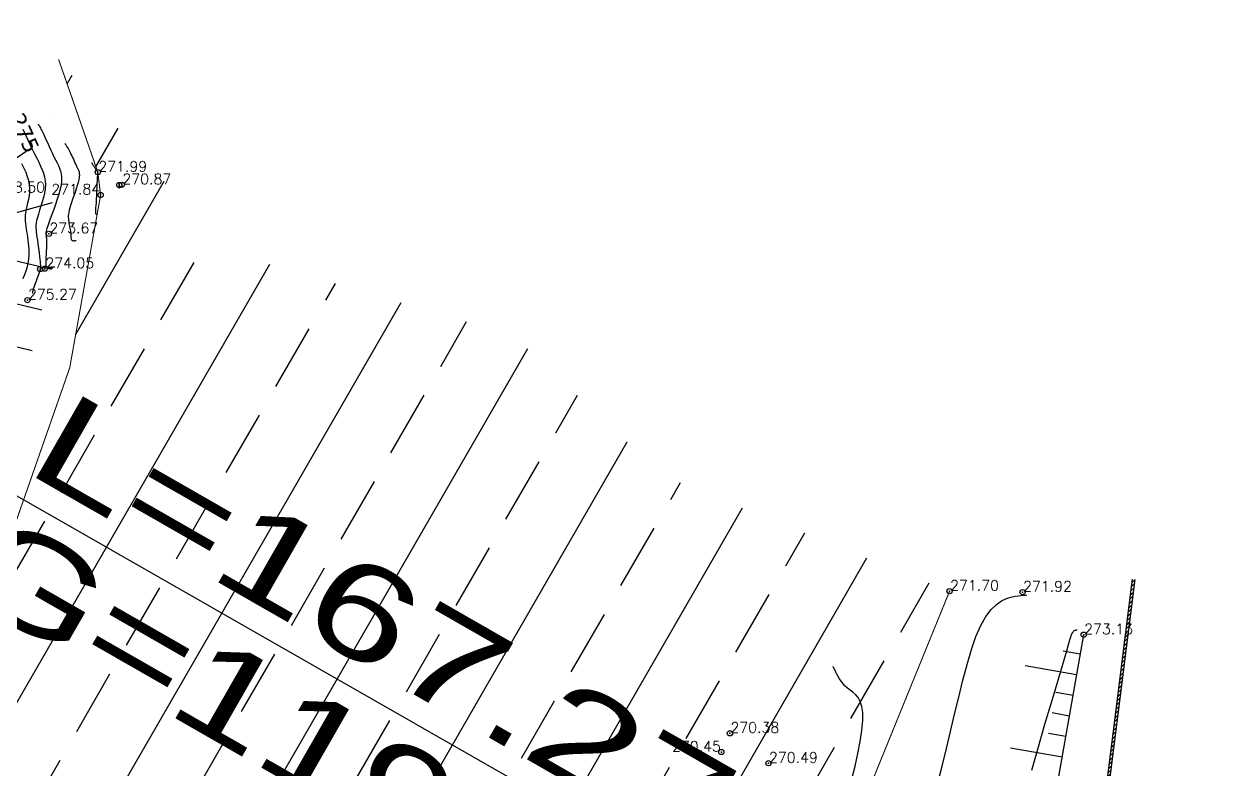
# Model space of a CAD drawing. Header units: millimetres. Extents: x 524954 to 526204, y 9523489 to 9524010.
# Drawn here: x 525350.8 to 525464.2, y 9523803.4 to 9523874.6 of the extents above; entities that cross this region are included whole.
import ezdxf
from ezdxf.enums import TextEntityAlignment as Align

# ---------------------------------------------------------------- set-up
doc = ezdxf.new("R2010")
doc.units = ezdxf.units.MM
doc.header["$PDMODE"] = 32
doc.header["$PDSIZE"] = 0.5
doc.linetypes.add('ACAD_ISO12W100', pattern=[21, 12, -3, 0, -3, 0, -3])
for name, color, linetype in [('Bord Fleuve', 4, 'ACAD_ISO12W100'), ('Cloture', 7, 'Continuous'), ('CN_01_00', 3, 'Continuous'), ('CN_02_00', 4, 'Continuous'), ('CN_05_00', 6, 'Continuous'), ('Cotation Courbes de niveau', 7, 'Continuous'), ('Haut_Talus', 30, 'Continuous'), ('Murs', 1, 'Continuous'), ('PLUME_2', 1, 'Continuous'), ('Talus', 2, 'Continuous'), ('TopoAlt', 3, 'Continuous'), ('TOPOJIS', 7, 'Continuous')]:
    doc.layers.add(name, color=color, linetype=linetype)
doc.styles.add('Simplex 1.0', font='Simplex.shx', dxfattribs={"width": 0.99, "height": 1})
doc.styles.get("Standard").update_dxf_attribs({"font": 'arial.ttf'})
doc.styles.add('Verdana 1.0', font='verdana.ttf', dxfattribs={"width": 0.99, "height": 1})

# ---------------------------------------------------------------- blocks, each defined once
blk = doc.blocks.new('TCPOINT M')
at = {"color": 0}
blk.add_point((0, 0), dxfattribs=at)
at = {"layer": 'TopoAlt', "style": 'Simplex 1.0', "width": 0.99}
blk.add_attdef('ALT', (0.15, 0.15), '', height=1, dxfattribs=at)

msp = doc.modelspace()

# ---------------------------------------------------------------- hatches: boundary and pattern name
at = {"layer": 'Bord Fleuve', "ltscale": 0.5}
h = msp.add_hatch(dxfattribs=at)
h.set_pattern_fill('ANSI33', color=135, scale=2, angle=15, style=0)
edge = h.paths.add_edge_path()
edge.add_line((525439.351, 9523820.38), (525429.428, 9523796.02))
edge.add_line((525429.428, 9523796.02), (525428.884, 9523788.101))
edge.add_line((525428.884, 9523788.101), (525428.353, 9523783.613))
edge.add_line((525428.353, 9523783.613), (525432.345, 9523771.044))
edge.add_line((525432.345, 9523771.044), (525425.155, 9523761.396))
edge.add_line((525425.155, 9523761.396), (525425.603, 9523757.857))
edge.add_line((525425.603, 9523757.857), (525425.392, 9523752.767))
edge.add_line((525425.392, 9523752.767), (525425.531, 9523737.269))
edge.add_line((525425.531, 9523737.269), (525420.173, 9523734.242))
edge.add_line((525420.173, 9523734.242), (525409.231, 9523730.837))
edge.add_line((525409.231, 9523730.837), (525403.15, 9523725.262))
edge.add_line((525403.15, 9523725.262), (525399.312, 9523719.279))
edge.add_line((525399.312, 9523719.279), (525398.471, 9523717.204))
edge.add_line((525398.471, 9523717.204), (525387.323, 9523716.767))
edge.add_line((525387.323, 9523716.767), (525379.743, 9523715.417))
edge.add_line((525439.351, 9523820.38), (525412.029, 9523831.392))
edge.add_line((525412.029, 9523831.392), (525397.674, 9523844.829))
edge.add_line((525397.674, 9523844.829), (525370.042, 9523852.892))
edge.add_line((525370.042, 9523852.892), (525354.138, 9523871.224))
edge.add_line((525335.046, 9523740.934), (525335.464, 9523745.788))
edge.add_line((525335.464, 9523745.788), (525334.824, 9523749.483))
edge.add_line((525334.824, 9523749.483), (525332.978, 9523755.879))
edge.add_line((525332.978, 9523755.879), (525332.09, 9523761.937))
edge.add_line((525332.09, 9523761.937), (525333.482, 9523768.659))
edge.add_line((525333.482, 9523768.659), (525335.755, 9523783.426))
edge.add_line((525335.755, 9523783.426), (525345.567, 9523814.167))
edge.add_line((525345.567, 9523814.167), (525355.202, 9523841.723))
edge.add_line((525355.202, 9523841.723), (525358.159, 9523858.254))
edge.add_line((525358.159, 9523858.254), (525357.891, 9523860.435))
edge.add_line((525357.891, 9523860.435), (525354.138, 9523871.224))
edge.add_line((525335.072, 9523740.932), (525368.644, 9523722.072))
edge.add_line((525368.644, 9523722.072), (525369.749, 9523720.981))
edge.add_line((525369.749, 9523720.981), (525379.743, 9523715.417))
at = {"layer": 'Murs'}
h = msp.add_hatch(dxfattribs=at)
h.set_pattern_fill('_U', color=256, scale=0.25, angle=45, style=0, pattern_type=0)
h.set_pattern_definition([(45, (0, 0), (-0.1767766952966, 0.1767766952966), [])])
h.paths.add_polyline_path([(525522.555, 9523687.796), (525522.639, 9523687.56), (525524.417, 9523688.127), (525534.444, 9523697.48), (525538.88, 9523701.582), (525556.931, 9523721.969), (525565.292, 9523745.035), (525568.286, 9523770.89), (525545.427, 9523933.532), (525528.838, 9523924.181), (525528.961, 9523923.963), (525545.231, 9523933.134), (525568.034, 9523770.886), (525565.047, 9523745.093), (525556.712, 9523722.099), (525538.701, 9523701.757), (525534.274, 9523697.663), (525524.287, 9523688.348)])
edge = h.paths.add_edge_path()
edge.add_arc((525513.309, 9523684.532), 4.988, 18.27959, 21.15321)
edge.add_line((525517.961, 9523686.332), (525517.818, 9523686.286))
edge.add_arc((525522.648, 9523687.534), 4.988, 194.48489, 197.35804)
edge.add_line((525517.887, 9523686.046), (525518.045, 9523686.096))
h.paths.add_polyline_path([(525458.446, 9523694.792), (525458.399, 9523694.546), (525477.143, 9523690.173), (525481.933, 9523689.115), (525509.622, 9523683.346), (525511.515, 9523684.015), (525513.294, 9523684.582), (525513.225, 9523684.822), (525511.436, 9523684.252), (525509.605, 9523683.605), (525481.985, 9523689.36), (525477.198, 9523690.416), (525458.455, 9523694.789)])
h.paths.add_polyline_path([(525447.773, 9523696.954), (525447.834, 9523697.197), (525447.731, 9523697.22), (525442.338, 9523698.118), (525447.975, 9523746.854), (525452.972, 9523788.945), (525457.062, 9523821.504), (525456.814, 9523821.536), (525452.724, 9523788.976), (525447.727, 9523746.883), (525442.062, 9523697.91), (525447.683, 9523696.975)])

# ---------------------------------------------------------------- linework, layer by layer
at = {"layer": 'Bord Fleuve', "ltscale": 0.35, "const_width": 0.1, "flags": 128}
msp.add_lwpolyline([(525335.046, 9523740.934), (525335.464, 9523745.788), (525334.824, 9523749.483), (525332.978, 9523755.879), (525332.09, 9523761.937), (525333.482, 9523768.659), (525335.755, 9523783.426), (525345.567, 9523814.167), (525355.202, 9523841.723), (525358.159, 9523858.254), (525357.891, 9523860.435), (525354.138, 9523871.224)], dxfattribs=at)
at = {"layer": 'Bord Fleuve', "ltscale": 0.35, "flags": 128}
msp.add_lwpolyline([(525439.351, 9523820.38, 0.1, 0.1, 0), (525429.428, 9523796.02, 0.1, 0.1, 0), (525428.884, 9523788.101, 0.1, 0.1, 0), (525428.353, 9523783.613, 0.1, 0.1, 0), (525432.345, 9523771.044, 0.1, 0.1, 0), (525425.155, 9523761.396, 0.1, 0.1, 0), (525425.603, 9523757.857, 0.1, 0.1, 0), (525425.392, 9523752.767, 0.1, 0.1, 0), (525425.531, 9523737.269, 0.1, 0.1, 0), (525420.173, 9523734.242, 0.1, 0.1, 0), (525409.231, 9523730.837, 0.1, 0.1, 0), (525403.15, 9523725.262, 0.1, 0.1, 0), (525399.312, 9523719.279, 0.1, 0.1, 0), (525398.471, 9523717.204, 0.1, 0.1, 0), (525387.323, 9523716.767, 0.1, 0.1, 0), (525379.743, 9523715.417, 0.1, 0.1, 0)], format="xyseb", dxfattribs=at)
at = {"layer": 'Cloture', "flags": 128}
for points in [[(525456.814, 9523821.536), (525452.724, 9523788.976), (525447.727, 9523746.883), (525442.062, 9523697.91), (525447.683, 9523696.975), (525447.773, 9523696.954)], [(525457.062, 9523821.504), (525452.972, 9523788.945), (525447.975, 9523746.854), (525442.338, 9523698.118), (525447.731, 9523697.22), (525447.834, 9523697.197)]]:
    msp.add_lwpolyline(points, dxfattribs=at)
at = {"layer": 'CN_01_00', "flags": 128}
for points, elevation in [([(525354.74, 9523863.176), (525354.74, 9523863.176), (525354.741, 9523863.174), (525354.744, 9523863.17), (525354.75, 9523863.161), (525354.759, 9523863.147), (525354.773, 9523863.125), (525354.792, 9523863.095), (525354.818, 9523863.056), (525354.851, 9523863.005), (525354.891, 9523862.942), (525354.937, 9523862.868), (525354.989, 9523862.782), (525355.046, 9523862.684), (525355.108, 9523862.573), (525355.174, 9523862.449), (525355.245, 9523862.313), (525355.318, 9523862.164), (525355.394, 9523862.006), (525355.472, 9523861.84), (525355.551, 9523861.672), (525355.63, 9523861.502), (525355.708, 9523861.336), (525355.785, 9523861.176), (525355.859, 9523861.025), (525355.93, 9523860.884), (525355.995, 9523860.75), (525356.05, 9523860.616), (525356.093, 9523860.475), (525356.12, 9523860.32), (525356.129, 9523860.147), (525356.116, 9523859.947), (525356.079, 9523859.715), (525356.015, 9523859.447), (525355.929, 9523859.15), (525355.828, 9523858.833), (525355.716, 9523858.504), (525355.6, 9523858.174), (525355.485, 9523857.852), (525355.379, 9523857.546), (525355.285, 9523857.265), (525355.21, 9523857.018), (525355.153, 9523856.8), (525355.112, 9523856.608), (525355.085, 9523856.435), (525355.071, 9523856.277), (525355.068, 9523856.129), (525355.074, 9523855.985), (525355.089, 9523855.841), (525355.109, 9523855.693), (525355.134, 9523855.541), (525355.162, 9523855.388), (525355.191, 9523855.234), (525355.22, 9523855.084), (525355.247, 9523854.937), (525355.27, 9523854.796), (525355.288, 9523854.664), (525355.3, 9523854.542), (525355.307, 9523854.429), (525355.311, 9523854.327), (525355.315, 9523854.236), (525355.321, 9523854.156), (525355.331, 9523854.086), (525355.347, 9523854.028), (525355.371, 9523853.981), (525355.404, 9523853.945), (525355.446, 9523853.919), (525355.493, 9523853.902), (525355.543, 9523853.891), (525355.594, 9523853.886), (525355.643, 9523853.885), (525355.689, 9523853.887), (525355.728, 9523853.889), (525355.759, 9523853.891), (525355.782, 9523853.892), (525355.799, 9523853.894), (525355.81, 9523853.894), (525355.816, 9523853.895), (525355.82, 9523853.895), (525355.821, 9523853.895), (525355.821, 9523853.895)], 273), ([(525359.861, 9523859.473), (525359.861, 9523859.473), (525359.861, 9523859.473), (525359.862, 9523859.472), (525359.863, 9523859.471), (525359.864, 9523859.469), (525359.866, 9523859.466), (525359.869, 9523859.462), (525359.872, 9523859.456), (525359.877, 9523859.449), (525359.882, 9523859.441), (525359.888, 9523859.431), (525359.894, 9523859.42), (525359.899, 9523859.408), (525359.905, 9523859.394), (525359.909, 9523859.38), (525359.913, 9523859.366), (525359.915, 9523859.351), (525359.916, 9523859.335), (525359.916, 9523859.319), (525359.916, 9523859.304), (525359.915, 9523859.289), (525359.913, 9523859.274), (525359.912, 9523859.261), (525359.91, 9523859.249), (525359.909, 9523859.238), (525359.908, 9523859.228), (525359.908, 9523859.219), (525359.908, 9523859.211), (525359.908, 9523859.204), (525359.908, 9523859.196), (525359.908, 9523859.188), (525359.909, 9523859.18), (525359.91, 9523859.172), (525359.911, 9523859.162), (525359.912, 9523859.152), (525359.913, 9523859.141), (525359.914, 9523859.129), (525359.915, 9523859.115), (525359.915, 9523859.1), (525359.914, 9523859.083), (525359.913, 9523859.064), (525359.911, 9523859.045), (525359.91, 9523859.025), (525359.908, 9523859.005), (525359.906, 9523858.985), (525359.904, 9523858.967), (525359.904, 9523858.951), (525359.903, 9523858.938), (525359.904, 9523858.927), (525359.906, 9523858.919), (525359.908, 9523858.913), (525359.911, 9523858.91), (525359.914, 9523858.908), (525359.916, 9523858.907), (525359.919, 9523858.906), (525359.922, 9523858.906), (525359.923, 9523858.907), (525359.925, 9523858.907), (525359.926, 9523858.907), (525359.927, 9523858.907), (525359.927, 9523858.907), (525359.927, 9523858.907), (525359.927, 9523858.907), (525359.927, 9523858.907)], 271), ([(525451.55, 9523816.655), (525451.549, 9523816.655), (525451.548, 9523816.655), (525451.545, 9523816.655), (525451.538, 9523816.654), (525451.528, 9523816.653), (525451.512, 9523816.651), (525451.489, 9523816.649), (525451.46, 9523816.646), (525451.422, 9523816.641), (525451.378, 9523816.632), (525451.328, 9523816.616), (525451.274, 9523816.59), (525451.217, 9523816.551), (525451.159, 9523816.495), (525451.101, 9523816.419), (525451.045, 9523816.321), (525450.99, 9523816.191), (525450.924, 9523815.997), (525450.834, 9523815.699), (525450.706, 9523815.259), (525450.527, 9523814.639), (525450.282, 9523813.799), (525449.958, 9523812.702), (525449.542, 9523811.307), (525449.027, 9523809.597), (525448.439, 9523807.628), (525447.811, 9523805.479), (525447.176, 9523803.225)], 273), ([(525430.01, 9523802.431), (525430.315, 9523803.639), (525430.588, 9523804.847), (525430.812, 9523806.008), (525430.974, 9523807.076), (525431.056, 9523808.007), (525431.048, 9523808.767), (525430.961, 9523809.368), (525430.809, 9523809.838), (525430.607, 9523810.201), (525430.37, 9523810.483), (525430.113, 9523810.71), (525429.852, 9523810.907), (525429.601, 9523811.101), (525429.372, 9523811.312), (525429.168, 9523811.537), (525428.987, 9523811.77), (525428.828, 9523812.002), (525428.691, 9523812.228), (525428.574, 9523812.44), (525428.477, 9523812.63), (525428.398, 9523812.791), (525428.337, 9523812.918), (525428.29, 9523813.013), (525428.257, 9523813.081), (525428.235, 9523813.127), (525428.221, 9523813.155), (525428.214, 9523813.169), (525428.212, 9523813.175), (525428.211, 9523813.175)], 271)]:
    msp.add_lwpolyline(points, dxfattribs=dict(at, elevation=elevation))
at = {"layer": 'CN_02_00', "flags": 128}
for points, elevation in [([(525352.18, 9523865.028), (525352.18, 9523865.027), (525352.181, 9523865.026), (525352.183, 9523865.023), (525352.187, 9523865.016), (525352.195, 9523865.004), (525352.206, 9523864.987), (525352.221, 9523864.963), (525352.242, 9523864.931), (525352.268, 9523864.89), (525352.302, 9523864.836), (525352.344, 9523864.766), (525352.395, 9523864.674), (525352.457, 9523864.559), (525352.53, 9523864.416), (525352.617, 9523864.24), (525352.718, 9523864.029), (525352.834, 9523863.781), (525352.962, 9523863.5), (525353.1, 9523863.197), (525353.246, 9523862.878), (525353.396, 9523862.552), (525353.548, 9523862.226), (525353.7, 9523861.909), (525353.847, 9523861.609), (525353.989, 9523861.33), (525354.119, 9523861.066), (525354.232, 9523860.808), (525354.324, 9523860.544), (525354.39, 9523860.265), (525354.425, 9523859.961), (525354.423, 9523859.623), (525354.38, 9523859.24), (525354.293, 9523858.807), (525354.169, 9523858.335), (525354.019, 9523857.841), (525353.851, 9523857.341), (525353.677, 9523856.851), (525353.505, 9523856.387), (525353.346, 9523855.964), (525353.21, 9523855.6), (525353.103, 9523855.306), (525353.025, 9523855.076), (525352.971, 9523854.9), (525352.938, 9523854.766), (525352.921, 9523854.666), (525352.917, 9523854.589), (525352.921, 9523854.523), (525352.93, 9523854.46), (525352.94, 9523854.39), (525352.95, 9523854.31), (525352.959, 9523854.218), (525352.968, 9523854.114), (525352.974, 9523853.995), (525352.979, 9523853.86), (525352.981, 9523853.708), (525352.98, 9523853.537), (525352.976, 9523853.346), (525352.969, 9523853.141), (525352.959, 9523852.928), (525352.949, 9523852.712), (525352.938, 9523852.501), (525352.928, 9523852.3), (525352.92, 9523852.115), (525352.914, 9523851.953), (525352.911, 9523851.817), (525352.911, 9523851.707), (525352.913, 9523851.62), (525352.917, 9523851.551), (525352.922, 9523851.499), (525352.927, 9523851.461), (525352.932, 9523851.432), (525352.937, 9523851.41), (525352.94, 9523851.392), (525352.945, 9523851.378), (525352.952, 9523851.367), (525352.962, 9523851.359), (525352.979, 9523851.354), (525353.004, 9523851.351), (525353.037, 9523851.349), (525353.082, 9523851.35), (525353.14, 9523851.352), (525353.206, 9523851.355), (525353.28, 9523851.359), (525353.356, 9523851.363), (525353.433, 9523851.368), (525353.507, 9523851.372), (525353.574, 9523851.377), (525353.631, 9523851.38), (525353.676, 9523851.383), (525353.71, 9523851.385), (525353.735, 9523851.387), (525353.751, 9523851.388), (525353.761, 9523851.389), (525353.766, 9523851.389), (525353.768, 9523851.389), (525353.768, 9523851.389)], 274), ([(525350.721, 9523850.285), (525350.839, 9523850.503), (525350.946, 9523850.744), (525351.042, 9523851.004), (525351.125, 9523851.281), (525351.195, 9523851.569), (525351.25, 9523851.865), (525351.289, 9523852.167), (525351.312, 9523852.469), (525351.319, 9523852.771), (525351.314, 9523853.071), (525351.297, 9523853.368), (525351.27, 9523853.66), (525351.236, 9523853.947), (525351.197, 9523854.227), (525351.154, 9523854.498), (525351.109, 9523854.761), (525351.065, 9523855.017), (525351.026, 9523855.269), (525350.995, 9523855.521), (525350.975, 9523855.776), (525350.969, 9523856.036), (525350.981, 9523856.305), (525351.013, 9523856.587), (525351.067, 9523856.882), (525351.137, 9523857.191), (525351.212, 9523857.513), (525351.285, 9523857.845), (525351.346, 9523858.186), (525351.386, 9523858.536), (525351.397, 9523858.893), (525351.369, 9523859.254), (525351.296, 9523859.621), (525351.18, 9523859.998), (525351.025, 9523860.39), (525350.836, 9523860.802), (525350.617, 9523861.242)], 276), ([(525357.301, 9523861.325), (525357.301, 9523861.324), (525357.302, 9523861.322), (525357.306, 9523861.317), (525357.312, 9523861.307), (525357.324, 9523861.289), (525357.34, 9523861.264), (525357.364, 9523861.228), (525357.395, 9523861.18), (525357.434, 9523861.119), (525357.48, 9523861.048), (525357.53, 9523860.971), (525357.583, 9523860.889), (525357.635, 9523860.808), (525357.686, 9523860.73), (525357.732, 9523860.659), (525357.772, 9523860.597), (525357.803, 9523860.548), (525357.827, 9523860.511), (525357.844, 9523860.484), (525357.856, 9523860.465), (525357.864, 9523860.453), (525357.868, 9523860.446), (525357.87, 9523860.442), (525357.871, 9523860.441), (525357.872, 9523860.439), (525357.872, 9523860.438), (525357.873, 9523860.437), (525357.873, 9523860.435), (525357.873, 9523860.434), (525357.873, 9523860.432), (525357.873, 9523860.43), (525357.873, 9523860.428), (525357.872, 9523860.424), (525357.871, 9523860.416), (525357.869, 9523860.397), (525357.867, 9523860.364), (525357.863, 9523860.312), (525357.858, 9523860.236), (525357.851, 9523860.132), (525357.842, 9523859.993), (525357.832, 9523859.819), (525357.821, 9523859.617), (525357.808, 9523859.394), (525357.796, 9523859.161), (525357.784, 9523858.927), (525357.773, 9523858.701), (525357.764, 9523858.493), (525357.757, 9523858.31), (525357.753, 9523858.161), (525357.75, 9523858.041), (525357.749, 9523857.943), (525357.748, 9523857.86), (525357.747, 9523857.786), (525357.745, 9523857.714), (525357.74, 9523857.637), (525357.733, 9523857.548), (525357.722, 9523857.443), (525357.708, 9523857.324), (525357.694, 9523857.197), (525357.68, 9523857.067), (525357.668, 9523856.938), (525357.66, 9523856.816), (525357.656, 9523856.706), (525357.659, 9523856.612), (525357.669, 9523856.538), (525357.685, 9523856.483), (525357.706, 9523856.445), (525357.73, 9523856.42), (525357.755, 9523856.405), (525357.78, 9523856.398), (525357.804, 9523856.397), (525357.825, 9523856.398), (525357.841, 9523856.399), (525357.853, 9523856.4), (525357.862, 9523856.4), (525357.868, 9523856.401), (525357.872, 9523856.401), (525357.874, 9523856.401), (525357.874, 9523856.401), (525357.874, 9523856.401)], 272), ([(525438.307, 9523802.3), (525438.685, 9523803.791), (525439.071, 9523805.348), (525439.455, 9523806.967), (525439.837, 9523808.616), (525440.222, 9523810.259), (525440.615, 9523811.86), (525441.018, 9523813.383), (525441.437, 9523814.79), (525441.874, 9523816.046), (525442.336, 9523817.113), (525442.822, 9523817.967), (525443.323, 9523818.624), (525443.826, 9523819.11), (525444.32, 9523819.453), (525444.79, 9523819.68), (525445.225, 9523819.817), (525445.613, 9523819.893), (525445.94, 9523819.933), (525446.197, 9523819.962), (525446.39, 9523819.983), (525446.529, 9523819.998), (525446.622, 9523820.008), (525446.678, 9523820.014), (525446.707, 9523820.017), (525446.718, 9523820.019), (525446.719, 9523820.019)], 272)]:
    msp.add_lwpolyline(points, dxfattribs=dict(at, elevation=elevation))
at = {"layer": 'CN_05_00', "elevation": 275, "flags": 128}
msp.add_lwpolyline([(525350.728, 9523864.553), (525350.941, 9523864.084), (525351.163, 9523863.601), (525351.389, 9523863.116), (525351.615, 9523862.642), (525351.836, 9523862.193), (525352.048, 9523861.777), (525352.246, 9523861.39), (525352.425, 9523861.025), (525352.58, 9523860.673), (525352.708, 9523860.327), (525352.802, 9523859.98), (525352.86, 9523859.622), (525352.874, 9523859.247), (525352.845, 9523858.85), (525352.778, 9523858.436), (525352.682, 9523858.014), (525352.568, 9523857.593), (525352.444, 9523857.182), (525352.321, 9523856.789), (525352.207, 9523856.423), (525352.111, 9523856.094), (525352.042, 9523855.805), (525351.998, 9523855.552), (525351.975, 9523855.324), (525351.97, 9523855.111), (525351.981, 9523854.903), (525352.004, 9523854.692), (525352.036, 9523854.466), (525352.074, 9523854.216), (525352.114, 9523853.936), (525352.155, 9523853.632), (525352.197, 9523853.314), (525352.238, 9523852.994), (525352.276, 9523852.679), (525352.312, 9523852.381), (525352.344, 9523852.11), (525352.37, 9523851.875), (525352.39, 9523851.684), (525352.403, 9523851.529), (525352.408, 9523851.402), (525352.404, 9523851.291), (525352.389, 9523851.187), (525352.364, 9523851.081), (525352.327, 9523850.962), (525352.277, 9523850.82), (525352.214, 9523850.648), (525352.141, 9523850.453), (525352.062, 9523850.242), (525351.981, 9523850.024), (525351.901, 9523849.808), (525351.827, 9523849.602), (525351.762, 9523849.415), (525351.71, 9523849.256), (525351.674, 9523849.13), (525351.652, 9523849.037), (525351.642, 9523848.97), (525351.641, 9523848.925), (525351.648, 9523848.899), (525351.659, 9523848.886), (525351.672, 9523848.881), (525351.685, 9523848.881), (525351.695, 9523848.882), (525351.702, 9523848.883), (525351.708, 9523848.883), (525351.712, 9523848.883), (525351.714, 9523848.883), (525351.715, 9523848.883), (525351.715, 9523848.883), (525351.715, 9523848.883)], dxfattribs=at)
at = {"layer": 'Haut_Talus', "flags": 128}
msp.add_lwpolyline([(525402.363, 9523704.492), (525406.744, 9523707.599), (525417.711, 9523711.28), (525424.521, 9523713.389), (525425.042, 9523714.005), (525425.756, 9523715.992), (525428.824, 9523719.785), (525433.499, 9523727.701), (525440.67, 9523745.949), (525445.134, 9523771.508), (525446.552, 9523784.246), (525452.178, 9523816.218)], dxfattribs=at)
at = {"layer": 'PLUME_2'}
msp.add_lwpolyline([(525310.661, 9523852.06), (525456.099, 9523768.927)], dxfattribs=at)
at = {"layer": 'Talus'}
for p, q in [((525347.19, 9523859.826), (525351.327, 9523862.634)), ((525348.745, 9523856.198), (525353.565, 9523857.527)), ((525348.612, 9523852.32), (525353.476, 9523851.162)), ((525347.685, 9523848.429), (525352.549, 9523847.271)), ((525346.758, 9523844.538), (525351.622, 9523843.379)), ((525451.85, 9523814.356), (525450.208, 9523814.644)), ((525451.503, 9523812.386), (525446.579, 9523813.252)), ((525451.157, 9523810.416), (525449.515, 9523810.705)), ((525450.81, 9523808.446), (525449.169, 9523808.735)), ((525450.463, 9523806.477), (525448.822, 9523806.765)), ((525450.117, 9523804.507), (525445.192, 9523805.373))]:
    msp.add_line(p, q, dxfattribs=at)

# ---------------------------------------------------------------- block references
at = {"layer": 'TOPOJIS'}
ref = msp.add_blockref('TCPOINT M', (525357.891, 9523860.435, 271.99), dxfattribs=at)
ref.add_attrib('ALT', '271.99', (525357.941, 9523860.485, 271.99), dxfattribs={"layer": 'TopoAlt', "height": 1, "style": 'Simplex 1.0', "width": 0.99})
ref = msp.add_blockref('TCPOINT M', (525360.194, 9523859.233, 270.87), dxfattribs=at)
ref.add_attrib('ALT', '270.87', (525360.244, 9523859.283, 270.87), dxfattribs={"layer": 'TopoAlt', "height": 1, "style": 'Simplex 1.0', "width": 0.99})
ref = msp.add_blockref('TCPOINT M', (525348.124, 9523858.45, 278.5), dxfattribs=at)
ref.add_attrib('ALT', '278.50', (525348.174, 9523858.5, 278.5), dxfattribs={"layer": 'TopoAlt', "height": 1, "style": 'Simplex 1.0', "width": 0.99})
ref = msp.add_blockref('TCPOINT M', (525358.159, 9523858.254, 271.84), dxfattribs=at)
ref.add_attrib('ALT', '271.84', dxfattribs={"layer": 'TopoAlt', "height": 1, "style": 'Simplex 1.0', "width": 0.99}).set_placement((525358.109, 9523858.304, 271.84), align=Align.RIGHT)
for p in [(525359.948, 9523859.209, 270.98), (525352.385, 9523851.163, 275.09)]:
    msp.add_blockref('TCPOINT M', p, dxfattribs=at)
ref = msp.add_blockref('TCPOINT M', (525353.212, 9523854.541, 273.67), dxfattribs=at)
ref.add_attrib('ALT', '273.67', (525353.262, 9523854.591, 273.67), dxfattribs={"layer": 'TopoAlt', "height": 1, "style": 'Simplex 1.0', "width": 0.99})
ref = msp.add_blockref('TCPOINT M', (525352.828, 9523851.209, 274.05), dxfattribs=at)
ref.add_attrib('ALT', '274.05', (525352.878, 9523851.259, 274.05), dxfattribs={"layer": 'TopoAlt', "height": 1, "style": 'Simplex 1.0', "width": 0.99})
ref = msp.add_blockref('TCPOINT M', (525351.161, 9523848.207, 275.27), dxfattribs=at)
ref.add_attrib('ALT', '275.27', (525351.211, 9523848.257, 275.27), dxfattribs={"layer": 'TopoAlt', "height": 1, "style": 'Simplex 1.0', "width": 0.99})
ref = msp.add_blockref('TCPOINT M', (525439.351, 9523820.38, 271.7), dxfattribs=at)
ref.add_attrib('ALT', '271.70', (525439.401, 9523820.43, 271.7), dxfattribs={"layer": 'TopoAlt', "height": 1, "style": 'Simplex 1.0', "width": 0.99})
ref = msp.add_blockref('TCPOINT M', (525446.333, 9523820.288, 271.92), dxfattribs=at)
ref.add_attrib('ALT', '271.92', (525446.383, 9523820.338, 271.92), dxfattribs={"layer": 'TopoAlt', "height": 1, "style": 'Simplex 1.0', "width": 0.99})
ref = msp.add_blockref('TCPOINT M', (525452.178, 9523816.218, 273.13), dxfattribs=at)
ref.add_attrib('ALT', '273.13', (525452.228, 9523816.268, 273.13), dxfattribs={"layer": 'TopoAlt', "height": 1, "style": 'Simplex 1.0', "width": 0.99})
ref = msp.add_blockref('TCPOINT M', (525418.345, 9523806.794, 270.38), dxfattribs=at)
ref.add_attrib('ALT', '270.38', (525418.395, 9523806.844, 270.38), dxfattribs={"layer": 'TopoAlt', "height": 1, "style": 'Simplex 1.0', "width": 0.99})
ref = msp.add_blockref('TCPOINT M', (525417.523, 9523805.004, 270.45), dxfattribs=at)
ref.add_attrib('ALT', '270.45', dxfattribs={"layer": 'TopoAlt', "height": 1, "style": 'Simplex 1.0', "width": 0.99}).set_placement((525417.473, 9523805.054, 270.45), align=Align.RIGHT)
ref = msp.add_blockref('TCPOINT M', (525422.031, 9523803.936, 270.49), dxfattribs=at)
ref.add_attrib('ALT', '270.49', (525422.081, 9523803.986, 270.49), dxfattribs={"layer": 'TopoAlt', "height": 1, "style": 'Simplex 1.0', "width": 0.99})

# ---------------------------------------------------------------- texts
at = {"layer": 'Cotation Courbes de niveau', "style": 'Verdana 1.0', "width": 0.99}
msp.add_text('275', height=1.5, rotation=294.38079, dxfattribs=at).set_placement((525350.893, 9523864.191, 275), align=Align.MIDDLE_CENTER)
at = {"layer": 'PLUME_2'}
for s, width, p, p2 in [('L=167.271   ', 1.409, (525350.734, 9523831.923), (525436.627, 9523782.696)), ('G=119.233   ', 1.35524, (525344.054, 9523820.407), (525429.948, 9523771.179))]:
    msp.add_text(s, height=9, rotation=330.18202, dxfattribs=dict(at, width=width)).set_placement(p, p2, align=Align.FIT)

doc.saveas('drawing.dxf')
